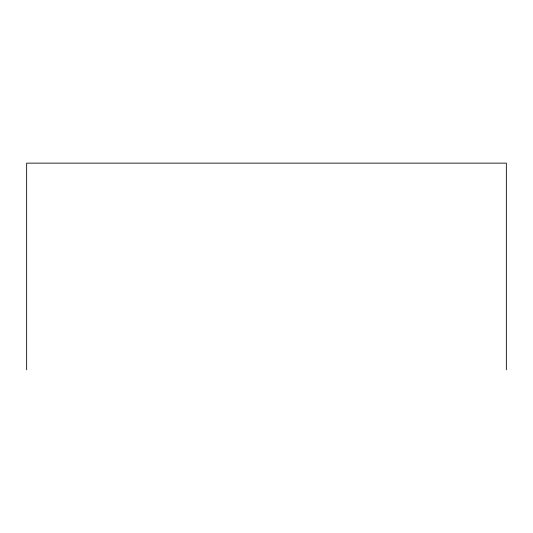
<?xml version="1.0" encoding="UTF-8"?>
<svg xmlns="http://www.w3.org/2000/svg" width="533" height="533" viewBox="0 0 533 533"><rect width="100%" height="100%" fill="white"/><g stroke="black" fill="none" stroke-linecap="round" stroke-linejoin="round"><path stroke-width="0.8" d="M506.35 369.869L506.35 163.131L26.65 163.131L26.65 369.869"/></g></svg>
